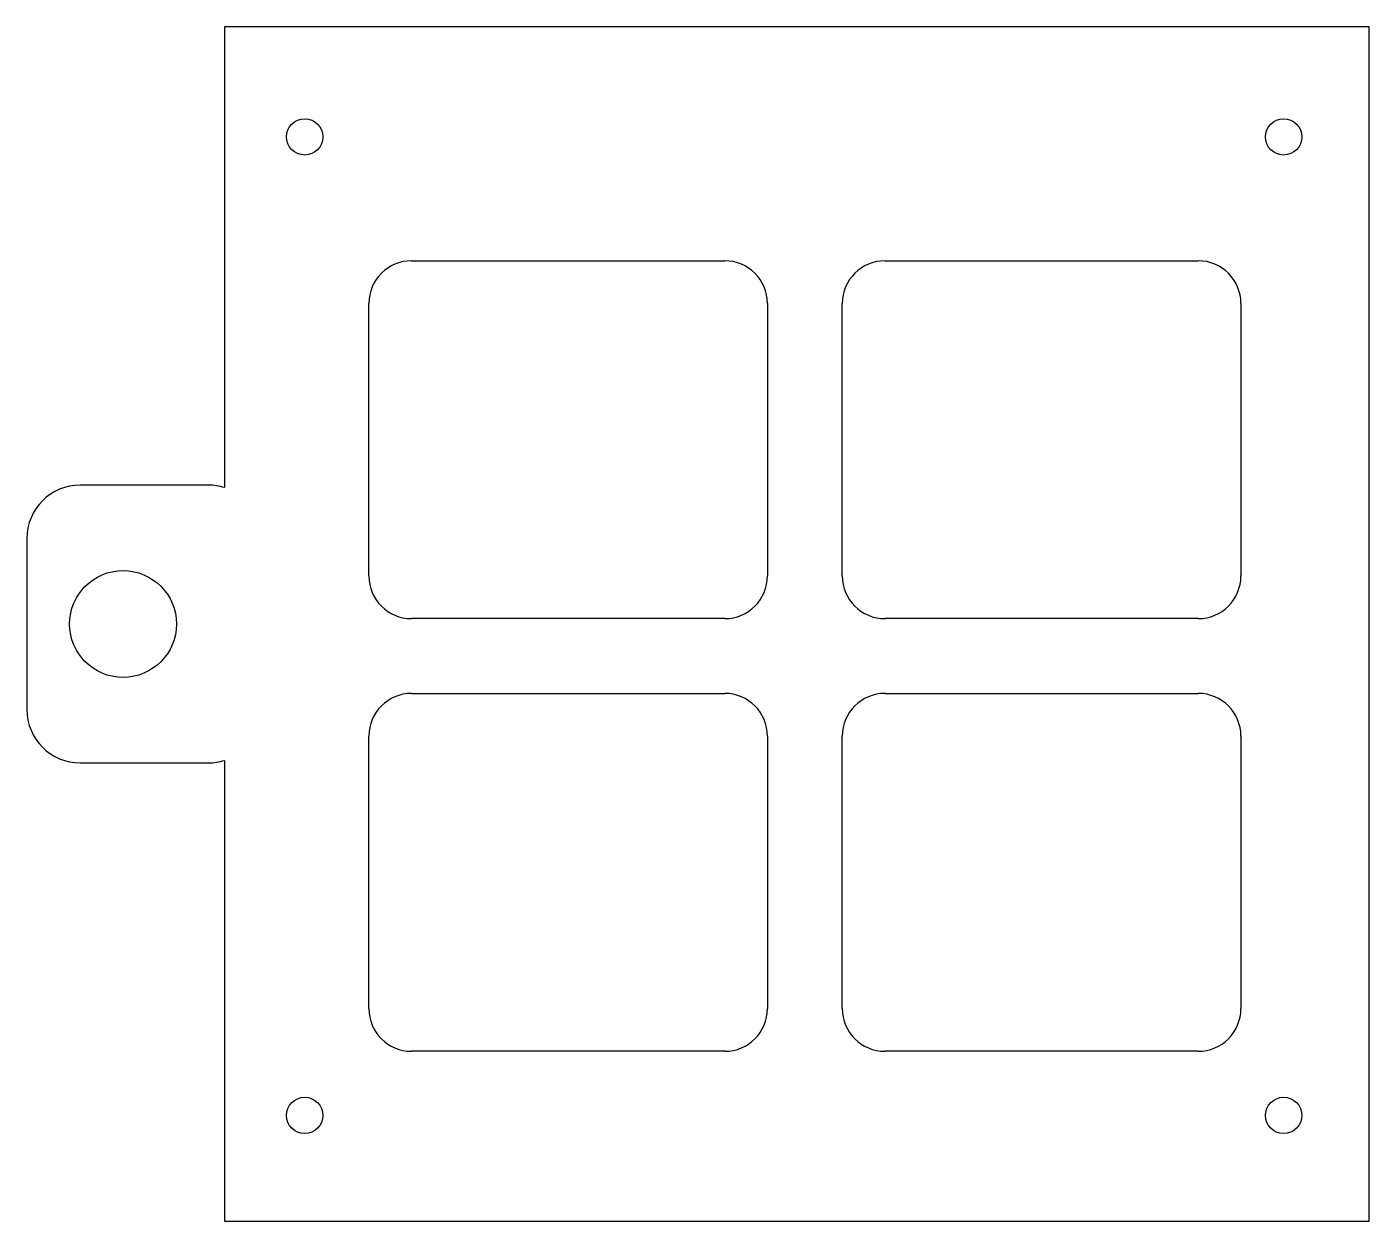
# Model space of a CAD drawing. Header units: millimetres. Extents: x -18 to 108, y 4 to 116.
import ezdxf

# ---------------------------------------------------------------- set-up
doc = ezdxf.new("R2010")
doc.units = ezdxf.units.MM

msp = doc.modelspace()

# ---------------------------------------------------------------- linework, layer by layer
for p, q in [((107.6, 115.9, 1.5), (0.5, 115.9, 1.5)), ((0.5, 115.9, 1.5), (0.5, 72.77, 1.5)), ((107.6, 4.1, 1.5), (107.6, 115.9, 1.5)), ((18, 94, 1.5), (47.3, 94, 1.5)), ((62.3, 94, 1.5), (91.6, 94, 1.5)), ((14, 64.5, 1.5), (14, 90, 1.5)), ((51.3, 90, 1.5), (51.3, 64.5, 1.5)), ((58.3, 64.5, 1.5), (58.3, 90, 1.5)), ((95.6, 90, 1.5), (95.6, 64.5, 1.5)), ((-1, 73, 1.5), (-13, 73, 1.5)), ((-18, 68, 1.5), (-18, 52, 1.5)), ((47.3, 60.5, 1.5), (18, 60.5, 1.5)), ((91.6, 60.5, 1.5), (62.3, 60.5, 1.5)), ((18, 53.5, 1.5), (47.3, 53.5, 1.5)), ((62.3, 53.5, 1.5), (91.6, 53.5, 1.5)), ((14, 24, 1.5), (14, 49.5, 1.5)), ((51.3, 49.5, 1.5), (51.3, 24, 1.5)), ((58.3, 24, 1.5), (58.3, 49.5, 1.5)), ((95.6, 49.5, 1.5), (95.6, 24, 1.5)), ((-13, 47, 1.5), (-1, 47, 1.5)), ((0.5, 47.23, 1.5), (0.5, 4.1, 1.5)), ((47.3, 20, 1.5), (18, 20, 1.5)), ((91.6, 20, 1.5), (62.3, 20, 1.5)), ((0.5, 4.1, 1.5), (107.6, 4.1, 1.5))]:
    msp.add_line(p, q)
for centre, radius in [((8, 105.6, 1.5), 1.7), ((99.6, 105.6, 1.5), 1.7), ((-9, 60, 1.5), 5), ((8, 14, 1.5), 1.7), ((99.6, 14, 1.5), 1.7)]:
    msp.add_circle(centre, radius)
for centre, radius, start, end in [((18, 90, 1.5), 4, 90, 180), ((47.3, 90, 1.5), 4, 0, 90), ((62.3, 90, 1.5), 4, 90, 180), ((91.6, 90, 1.5), 4, 0, 90), ((-13, 68, 1.5), 5, 90, 180), ((-1, 68, 1.5), 5, 72.5424, 90), ((18, 64.5, 1.5), 4, 180, 270), ((47.3, 64.5, 1.5), 4, 270, 360), ((62.3, 64.5, 1.5), 4, 180, 270), ((91.6, 64.5, 1.5), 4, 270, 360), ((18, 49.5, 1.5), 4, 90, 180), ((47.3, 49.5, 1.5), 4, 0, 90), ((62.3, 49.5, 1.5), 4, 90, 180), ((91.6, 49.5, 1.5), 4, 0, 90), ((-13, 52, 1.5), 5, 180, 270), ((-1, 52, 1.5), 5, 270, 287.4576), ((18, 24, 1.5), 4, 180, 270), ((47.3, 24, 1.5), 4, 270, 360), ((62.3, 24, 1.5), 4, 180, 270), ((91.6, 24, 1.5), 4, 270, 360)]:
    msp.add_arc(centre, radius, start, end)

doc.saveas('drawing.dxf')
